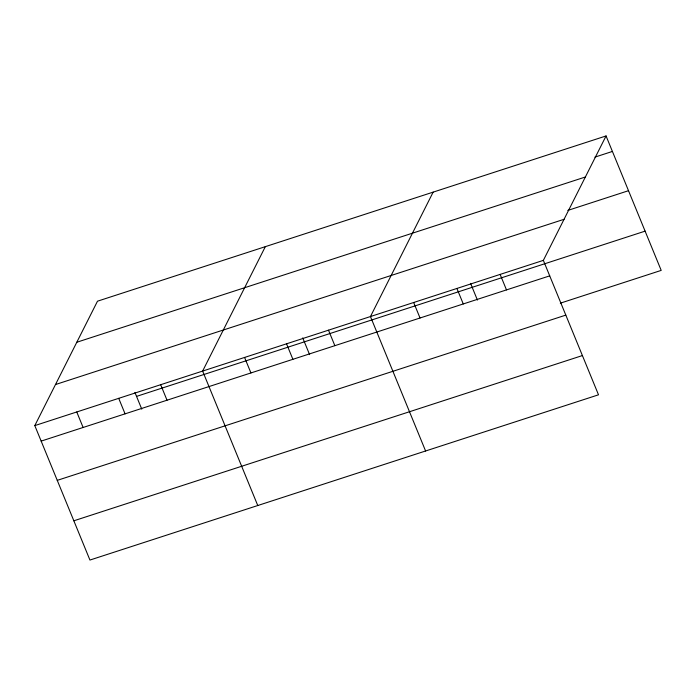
<?xml version="1.0" encoding="UTF-8"?>
<svg xmlns="http://www.w3.org/2000/svg" width="696" height="696" viewBox="0 0 696 696"><rect width="100%" height="100%" fill="white"/><g stroke="black" fill="none" stroke-linecap="round" stroke-linejoin="round"><path stroke-width="1.04" d="M606.059 135.946L543.358 260.365L598.508 394.806L89.941 560.054L34.8 425.604L97.492 301.194L606.059 135.946L661.2 270.396L560.332 303.169M265.324 246.662L202.623 371.072L257.764 505.522M433.147 192.131L370.455 316.541L425.595 450.991M594.915 157.122L612.41 151.441M76.804 342.249L585.371 177.001M567.788 210.427L628.514 190.695M55.489 384.549L564.056 219.301M34.8 425.604L543.358 260.365M136.538 396.389L645.105 231.142M41.16 441.107L549.718 275.86M57.255 480.362L565.813 315.114M73.846 520.799L582.404 355.56M500.137 274.407L506.488 289.901M470.574 283.376L477.421 300.08M456.907 288.449L463.266 303.952M413.676 302.499L420.036 317.994M328.495 330.174L334.854 345.677M302.743 337.908L309.598 354.612M286.535 343.807L292.894 359.31M244.583 357.44L250.934 372.943M160.672 384.705L167.023 400.209M134.92 392.44L141.775 409.144M118.711 398.338L125.071 413.842M76.76 411.971L83.111 427.475"/></g></svg>
